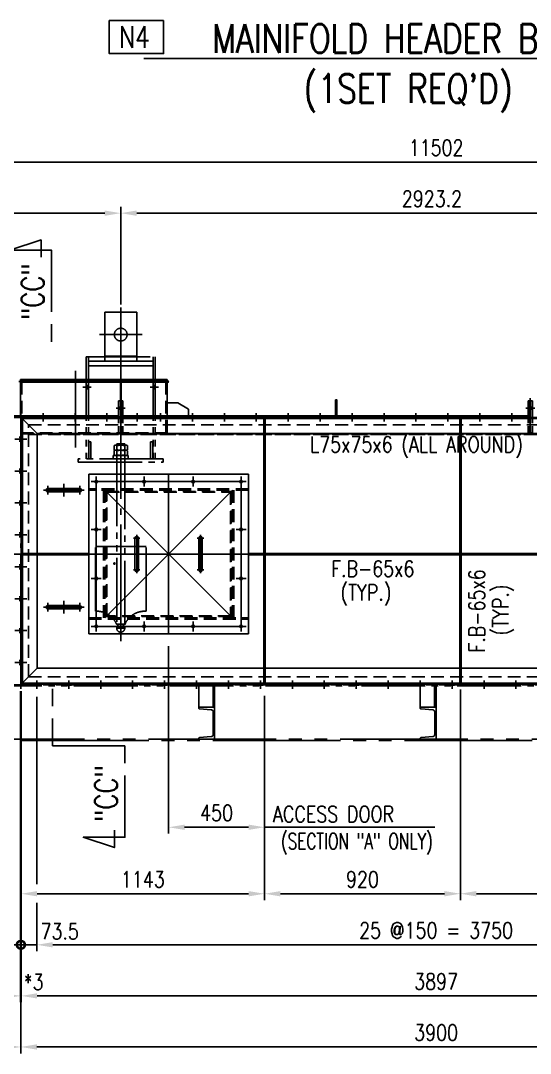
# Model space of a CAD drawing. Header units: millimetres. Extents: x 0 to 232280, y -26939 to 23794.
# Drawn here: x 35836 to 38229, y -13126 to -8274 of the extents above; entities that cross this region are included whole.
import ezdxf
from ezdxf.enums import TextEntityAlignment as Align

# ---------------------------------------------------------------- set-up
doc = ezdxf.new("R2010")
doc.units = ezdxf.units.MM
doc.header["$LTSCALE"] = 30
for name, pattern in [('CENTER', [50.8, 31.75, -6.35, 6.35, -6.35]), ('JNK-CENTER', [34, 30, -1.5, 1, -1.5]), ('JNK-HIDDEN', [3, 2, -1]), ('JNK-PHANTOM', [15, 10, -1, 1, -1, 1, -1]), ('PHA', [30, 20, -2, 2, -2, 2, -2])]:
    doc.linetypes.add(name, pattern=pattern)
for name, color, linetype in [('CEN-R', 1, 'JNK-CENTER'), ('CON-C', 4, 'Continuous'), ('CON-G', 3, 'Continuous'), ('CON-W', 7, 'Continuous'), ('Dim-W', 7, 'Continuous'), ('HID-Y', 2, 'JNK-HIDDEN'), ('PAN-W', 6, 'PHA'), ('PHA-M', 6, 'JNK-PHANTOM'), ('RET PL', 2, 'Continuous'), ('STL-OBJT', 7, 'Continuous'), ('TXT-Y', 2, 'Continuous'), ('TXTT-C', 4, 'Continuous')]:
    doc.layers.add(name, color=color, linetype=linetype)
doc.styles.add('SIMPLEX', font='simplex.shx', dxfattribs={"width": 0.8})
doc.dimstyles.new('DIM30', dxfattribs={"dimscale": 30, "dimtxt": 2.5, "dimasz": 2.5, "dimexe": 1, "dimexo": 1, "dimgap": 1, "dimtad": 1, "dimdec": 0, "dimdsep": 46, "dimtxsty": 'SIMPLEX', "dimcen": 0, "dimclrd": 7, "dimclre": 7, "dimclrt": 2, "dimadec": 1, "dimazin": 2, "dimtfac": 1, "dimtdec": 0, "dimtix": 1, "dimtmove": 2, "dimatfit": 0, "dimfxl": 1, "dimtolj": 1, "dimtzin": 0, "dimarcsym": 0})

# ---------------------------------------------------------------- blocks, each defined once
blk = doc.blocks.new('*D948')
at = {"layer": 'DEFPOINTS', "color": 0, "transparency": 16777216}
for p in [(32035.5, -8938.9), (32035.5, -10060.4), (43537.5, -10070.4)]:
    blk.add_point(p, dxfattribs=at)
at = {"layer": 'Dim-W', "color": 7, "lineweight": -2, "transparency": 16777216}
for p, q in [((32035.5, -10030.4), (32035.5, -8908.9)), ((43537.5, -10040.4), (43537.5, -8908.9)), ((43462.5, -8938.9), (32110.5, -8938.9))]:
    blk.add_line(p, q, dxfattribs=at)
at = {"layer": 'Dim-W', "color": 7, "transparency": 16777216}
for points in [[(32110.5, -8926.4), (32110.5, -8951.4), (32035.5, -8938.9)], [(43462.5, -8926.4), (43462.5, -8951.4), (43537.5, -8938.9)]]:
    blk.add_solid(points, dxfattribs=at)
at = {"layer": 'Dim-W', "color": 2, "transparency": 16777216, "insert": (37786.5, -8871.4), "char_height": 75, "attachment_point": 5, "style": 'SIMPLEX'}
blk.add_mtext('\\A1;11502', dxfattribs=at)
blk = doc.blocks.new('A$C22F44257')
at = {"layer": 'CEN-R'}
blk.add_line((0, 14), (0, -17.5), dxfattribs=at)
at = {"layer": 'HID-Y'}
for p, q in [((-9, 0), (-9, -6)), ((9, 0), (9, -6))]:
    blk.add_line(p, q, dxfattribs=at)
blk = doc.blocks.new('A$C1E9C7F7A')
at = {"layer": 'Dim-W'}
blk.add_solid([(-9, 31), (-9, 17), (9, 31), (9, 17)], dxfattribs=at)
at = {"layer": 'STL-OBJT', "rotation": 180}
for p in [(0, 25), (0, 17)]:
    blk.add_blockref('A$C22F44257', p, dxfattribs=at)
blk = doc.blocks.new('A$C114C44F1')
at = {"layer": 'CEN-R'}
for p, q in [((-20, 75), (20, 75)), ((0, 95), (0, -95)), ((-30, 0), (30, 0)), ((-20, -75), (20, -75))]:
    blk.add_line(p, q, dxfattribs=at)
at = {"layer": 'CON-G'}
for p, q in [((-8, 75), (-8, -75)), ((8, 75), (8, -75))]:
    blk.add_line(p, q, dxfattribs=at)
for centre, start, end in [((0, 75), 0, 180), ((0, -75), 180, 0)]:
    blk.add_arc(centre, 8, start, end, dxfattribs=at)
blk = doc.blocks.new('*D909')
at = {"layer": 'DEFPOINTS', "color": 0, "transparency": 16777216}
for p in [(35836.5, -11413.4), (39736.5, -13096.4), (39736.5, -13096.4)]:
    blk.add_point(p, dxfattribs=at)
at = {"layer": 'Dim-W', "color": 7, "lineweight": -2, "transparency": 16777216}
for p, q in [((35836.5, -11443.4), (35836.5, -13126.4)), ((35911.5, -13096.4), (39661.5, -13096.4))]:
    blk.add_line(p, q, dxfattribs=at)
at = {"layer": 'Dim-W', "color": 7, "transparency": 16777216}
for points in [[(35911.5, -13083.9), (35911.5, -13108.9), (35836.5, -13096.4)], [(39661.5, -13083.9), (39661.5, -13108.9), (39736.5, -13096.4)]]:
    blk.add_solid(points, dxfattribs=at)
at = {"layer": 'Dim-W', "color": 2, "transparency": 16777216, "insert": (37786.5, -13028.9), "char_height": 75, "attachment_point": 5, "style": 'SIMPLEX'}
blk.add_mtext('\\A1;3900', dxfattribs=at)
blk = doc.blocks.new('*D910')
at = {"layer": 'DEFPOINTS', "color": 0, "transparency": 16777216}
for p in [(35835, -11395.4), (35838, -11395.4), (35838, -12856.4)]:
    blk.add_point(p, dxfattribs=at)
at = {"layer": 'Dim-W', "color": 7, "lineweight": -2, "transparency": 16777216}
for p, q in [((35835, -11425.4), (35835, -12886.4)), ((35838, -11425.4), (35838, -12886.4)), ((35760, -12856.4), (35685, -12856.4)), ((35835, -12856.4), (35838, -12856.4)), ((35913, -12856.4), (35988, -12856.4))]:
    blk.add_line(p, q, dxfattribs=at)
at = {"layer": 'Dim-W', "color": 7, "transparency": 16777216}
for points in [[(35760, -12843.9), (35760, -12868.9), (35835, -12856.4)], [(35913, -12843.9), (35913, -12868.9), (35838, -12856.4)]]:
    blk.add_solid(points, dxfattribs=at)
at = {"layer": 'Dim-W', "color": 2, "transparency": 16777216, "insert": (35896.9, -12728.6), "char_height": 75, "attachment_point": 5, "style": 'SIMPLEX'}
blk.add_mtext('\\A1;\\P*3', dxfattribs=at)
blk = doc.blocks.new('_DotSmall')
at = {"color": 0, "linetype": 'ByBlock', "const_width": 0.5}
blk.add_lwpolyline([(-0.0625, 0, 1), (0.0625, 0, 1)], format="xyb", close=True, dxfattribs=at)
blk = doc.blocks.new('*D911')
at = {"layer": 'DEFPOINTS', "color": 0, "transparency": 16777216}
for p in [(35838, -11395.4), (35911.5, -11420.9), (35911.5, -12616.4)]:
    blk.add_point(p, dxfattribs=at)
at = {"layer": 'Dim-W', "color": 7, "lineweight": -2, "transparency": 16777216}
for p, q in [((35838, -11425.4), (35838, -12646.4)), ((35911.5, -11450.9), (35911.5, -12331.6)), ((35911.5, -12419.8), (35911.5, -12433.8)), ((35911.5, -12494.1), (35911.5, -12646.4)), ((35838, -12616.4), (35763, -12616.4)), ((35838, -12616.4), (35911.5, -12616.4)), ((35986.5, -12616.4), (36061.5, -12616.4))]:
    blk.add_line(p, q, dxfattribs=at)
at = {"layer": 'Dim-W', "color": 7, "transparency": 16777216}
blk.add_solid([(35986.5, -12603.9), (35986.5, -12628.9), (35911.5, -12616.4)], dxfattribs=at)
at = {"layer": 'Dim-W', "color": 7, "lineweight": -2, "transparency": 16777216, "xscale": 75, "yscale": 75, "zscale": 75}
blk.add_blockref('_DotSmall', (35838, -12616.4), dxfattribs=at)
at = {"layer": 'Dim-W', "color": 2, "transparency": 16777216, "insert": (36018.9, -12490.6), "char_height": 75, "attachment_point": 5, "style": 'SIMPLEX'}
blk.add_mtext('\\A1;\\P73.5', dxfattribs=at)
blk = doc.blocks.new('*D912')
at = {"layer": 'DEFPOINTS', "color": 0, "transparency": 16777216}
for p in [(35835, -11395.4), (35761.5, -11420.9), (35761.5, -12616.4)]:
    blk.add_point(p, dxfattribs=at)
at = {"layer": 'Dim-W', "color": 7, "lineweight": -2, "transparency": 16777216}
for p, q in [((35835, -11425.4), (35835, -12578.9)), ((35761.5, -11450.9), (35761.5, -12331.6)), ((35761.5, -12406), (35761.5, -12433.8)), ((35761.5, -12494.1), (35761.5, -12646.4)), ((35686.5, -12616.4), (35611.5, -12616.4)), ((35875.5, -12616.4), (35910, -12616.4))]:
    blk.add_line(p, q, dxfattribs=at)
at = {"layer": 'Dim-W', "color": 7, "transparency": 16777216}
blk.add_solid([(35686.5, -12603.9), (35686.5, -12628.9), (35761.5, -12616.4)], dxfattribs=at)
at = {"layer": 'Dim-W', "color": 7, "lineweight": -2, "transparency": 16777216, "xscale": 75, "yscale": 75, "zscale": 75, "rotation": 180}
blk.add_blockref('_DotSmall', (35835, -12616.4), dxfattribs=at)
at = {"layer": 'Dim-W', "color": 2, "transparency": 16777216, "insert": (35686.5, -12628.9), "char_height": 75, "attachment_point": 5, "style": 'SIMPLEX'}
blk.add_mtext('\\A1;\\P73.5', dxfattribs=at)
blk = doc.blocks.new('*D791')
at = {"layer": 'DEFPOINTS', "color": 0, "transparency": 16777216}
for p in [(35838, -12856.4), (35838, -12856.4), (39735, -12856.4)]:
    blk.add_point(p, dxfattribs=at)
at = {"layer": 'Dim-W', "color": 7, "lineweight": -2, "transparency": 16777216}
blk.add_line((39660, -12856.4), (35913, -12856.4), dxfattribs=at)
at = {"layer": 'Dim-W', "color": 7, "transparency": 16777216}
for points in [[(35913, -12843.9), (35913, -12868.9), (35838, -12856.4)], [(39660, -12843.9), (39660, -12868.9), (39735, -12856.4)]]:
    blk.add_solid(points, dxfattribs=at)
at = {"layer": 'Dim-W', "color": 2, "transparency": 16777216, "insert": (37786.5, -12788.9), "char_height": 75, "attachment_point": 5, "style": 'SIMPLEX'}
blk.add_mtext('\\A1;3897', dxfattribs=at)
blk = doc.blocks.new('*D792')
at = {"layer": 'DEFPOINTS', "color": 0, "transparency": 16777216}
for p in [(35911.5, -12616.4), (35911.5, -12616.4), (39661.5, -12616.4)]:
    blk.add_point(p, dxfattribs=at)
at = {"layer": 'Dim-W', "color": 7, "lineweight": -2, "transparency": 16777216}
blk.add_line((39586.5, -12616.4), (35986.5, -12616.4), dxfattribs=at)
at = {"layer": 'Dim-W', "color": 7, "transparency": 16777216}
for points in [[(35986.5, -12603.9), (35986.5, -12628.9), (35911.5, -12616.4)], [(39586.5, -12603.9), (39586.5, -12628.9), (39661.5, -12616.4)]]:
    blk.add_solid(points, dxfattribs=at)
at = {"layer": 'Dim-W', "color": 2, "transparency": 16777216, "insert": (37786.5, -12548.9), "char_height": 75, "attachment_point": 5, "style": 'SIMPLEX'}
blk.add_mtext('\\A1;25 @150 = 3750', dxfattribs=at)
blk = doc.blocks.new('*D915')
at = {"layer": 'DEFPOINTS', "color": 0, "transparency": 16777216}
for p in [(32035.5, -12856.4), (35836.5, -12871), (32035.5, -13096.4)]:
    blk.add_point(p, dxfattribs=at)
at = {"layer": 'Dim-W', "color": 7, "lineweight": -2, "transparency": 16777216}
for p, q in [((32035.5, -12886.4), (32035.5, -13126.4)), ((35836.5, -12901), (35836.5, -13126.4)), ((35761.5, -13096.4), (32110.5, -13096.4))]:
    blk.add_line(p, q, dxfattribs=at)
at = {"layer": 'Dim-W', "color": 7, "transparency": 16777216}
for points in [[(32110.5, -13083.9), (32110.5, -13108.9), (32035.5, -13096.4)], [(35761.5, -13083.9), (35761.5, -13108.9), (35836.5, -13096.4)]]:
    blk.add_solid(points, dxfattribs=at)
at = {"layer": 'Dim-W', "color": 2, "transparency": 16777216, "insert": (33978.6, -13028.9), "char_height": 75, "attachment_point": 5, "style": 'SIMPLEX'}
blk.add_mtext('\\A1;3801', dxfattribs=at)
blk = doc.blocks.new('*D820')
at = {"layer": 'DEFPOINTS', "color": 0, "transparency": 16777216}
for p in [(39228.7, -9178.9), (36305.5, -9620.7), (39228.7, -9636.5)]:
    blk.add_point(p, dxfattribs=at)
at = {"layer": 'Dim-W', "color": 7, "lineweight": -2, "transparency": 16777216}
for p, q in [((36305.5, -9590.7), (36305.5, -9148.9)), ((39228.7, -9606.5), (39228.7, -9148.9)), ((36380.5, -9178.9), (39153.7, -9178.9))]:
    blk.add_line(p, q, dxfattribs=at)
at = {"layer": 'Dim-W', "color": 7, "transparency": 16777216}
for points in [[(36380.5, -9166.4), (36380.5, -9191.4), (36305.5, -9178.9)], [(39153.7, -9166.4), (39153.7, -9191.4), (39228.7, -9178.9)]]:
    blk.add_solid(points, dxfattribs=at)
at = {"layer": 'Dim-W', "color": 2, "transparency": 16777216, "insert": (37767.1, -9111.4), "char_height": 75, "attachment_point": 5, "style": 'SIMPLEX'}
blk.add_mtext('\\A1;2923.2', dxfattribs=at)
blk = doc.blocks.new('*D821')
at = {"layer": 'DEFPOINTS', "color": 0, "transparency": 16777216}
for p in [(36305.5, -9178.9), (33659.5, -9581.3), (36305.5, -9637.9)]:
    blk.add_point(p, dxfattribs=at)
at = {"layer": 'Dim-W', "color": 7, "lineweight": -2, "transparency": 16777216}
for p, q in [((33659.5, -9551.3), (33659.5, -9148.9)), ((36305.5, -9607.9), (36305.5, -9148.9)), ((33734.5, -9178.9), (36230.5, -9178.9))]:
    blk.add_line(p, q, dxfattribs=at)
at = {"layer": 'Dim-W', "color": 7, "transparency": 16777216}
for points in [[(33734.5, -9166.4), (33734.5, -9191.4), (33659.5, -9178.9)], [(36230.5, -9166.4), (36230.5, -9191.4), (36305.5, -9178.9)]]:
    blk.add_solid(points, dxfattribs=at)
at = {"layer": 'Dim-W', "color": 2, "transparency": 16777216, "insert": (34982.5, -9111.4), "char_height": 75, "attachment_point": 5, "style": 'SIMPLEX'}
blk.add_mtext('\\A1;2646', dxfattribs=at)
blk = doc.blocks.new('A$C5131672C')
at = {"layer": 'CEN-R', "ltscale": 0.7}
blk.add_line((55.5, 0), (0, 0), dxfattribs=at)
at = {"layer": 'Dim-W'}
for p, q in [((35.2, 9), (20.2, 9)), ((35.2, -9), (20.2, -9))]:
    blk.add_line(p, q, dxfattribs=at)
blk.add_solid([(20.2, 9), (35.2, 9), (20.2, -9), (35.2, -9)], dxfattribs=at)
blk = doc.blocks.new('A$C2E0A1381')
at = {"layer": 'CEN-R', "ltscale": 0.7}
blk.add_line((27.7, -120), (-27.7, -120), dxfattribs=at)
at = {"layer": 'Dim-W'}
for p, q in [((7.5, -111), (-7.5, -111)), ((7.5, -129), (-7.5, -129))]:
    blk.add_line(p, q, dxfattribs=at)
blk.add_solid([(-7.5, -111), (7.5, -111), (-7.5, -129), (7.5, -129)], dxfattribs=at)
for p in [(-27.7, -270), (-27.7, -420), (-27.7, -570), (-27.7, -720), (-27.7, -870), (-27.7, -1020), (-27.7, -1170)]:
    blk.add_blockref('A$C5131672C', p, dxfattribs=at)
blk = doc.blocks.new('A$C7BB43524')
at = {"color": 1, "linetype": 'CENTER'}
blk.add_line((-100, 700.7), (100, 700.7), dxfattribs=at)
at = {"layer": 'PHA-M'}
for p, q in [((75, 805.7), (-75, 805.7)), ((-75, 805.7), (-75, 575.7)), ((75, 805.7), (75, 575.7)), ((-162, 595.7), (-162, 117.3)), ((-162, 595.7), (161.9, 595.7)), ((-151.6, 595.7), (-151.6, 117.3)), ((-75, 599.7), (75, 599.7)), ((151.6, 595.7), (151.6, 117.3)), ((161.9, 595.7), (161.9, 117.3)), ((-151.6, 575.7), (151.6, 575.7)), ((-151.6, 553.7), (151.6, 553.7)), ((-75, 575.7), (75, 575.7)), ((-178.1, 453.7, 684.9), (-138.7, 453.7, 684.9)), ((-162, 461.7, 684.9), (-151.6, 461.7, 684.9)), ((-162, 445.7), (-162, 461.7)), ((-162, 445.7, 684.9), (-151.6, 445.7, 684.9)), ((178.1, 453.7, 684.9), (138.7, 453.7, 684.9)), ((161.9, 461.7, 684.9), (151.6, 461.7, 684.9)), ((161.9, 445.7, 684.9), (151.6, 445.7, 684.9)), ((161.9, 445.7), (161.9, 461.7)), ((24.9, 181.3), (-24.9, 181.3)), ((24.9, 157.3), (-24.9, 157.3)), ((24.9, 157.3), (-24.9, 157.3)), ((19, 187.3), (-19, 187.3)), ((-19, 187.3), (-19, 181.3)), ((-19, 179.1), (-19, 159.6)), ((-19, 155.1), (-19, 135.6)), ((19, 187.3), (19, 181.3)), ((19, 179.1), (19, 159.6)), ((19, 155.1), (19, 135.6)), ((200, 117.3), (-200, 117.3)), ((-200, 101.3), (-200, 117.3)), ((-200, 101.3), (200, 101.3)), ((35, 133.3), (-35, 133.3)), ((-35, 133.3), (-35, 117.3)), ((-35, 117.3), (35, 117.3)), ((24.9, 133.3), (-24.9, 133.3)), ((-19, 133.3), (-19, 101.3)), ((-19, 101.3), (-19, -678.4)), ((19, 133.3), (19, 101.3)), ((19, 101.3), (19, 87.1)), ((35, 117.3), (35, 133.3)), ((200, 101.3), (200, 117.3)), ((19, 87.1), (19, -678.4)), ((-119, -599.2), (-119, -294.3)), ((-119, -294.3), (119, -294.3)), ((119, -599.2), (119, -294.3)), ((-35, -374.9), (-25, -374.9)), ((-30, -369.9), (-30, -379.9)), ((-20, -659.4), (20, -659.4)), ((-20, -678.4), (20, -678.4))]:
    blk.add_line(p, q, dxfattribs=at)
for points in [[(-150, 117.3), (-150, 197.3), (-140, 197.3), (-140, 117.3)], [(150, 117.3), (150, 197.3), (140, 197.3), (140, 117.3)]]:
    blk.add_lwpolyline(points, dxfattribs=at)
for points in [[(-31, 179.1, -0.372659), (-19, 179.1, -0.117627), (19, 179.1, -0.372659), (31, 179.1), (31, 159.6, -0.372659), (19, 159.6, -0.117627), (-19, 159.6, -0.372659), (-31, 159.6)], [(-31, 155.1, -0.372659), (-19, 155.1, -0.117627), (19, 155.1, -0.372659), (31, 155.1), (31, 135.6, -0.372659), (19, 135.6, -0.117627), (-19, 135.6, -0.372659), (-31, 135.6)]]:
    blk.add_lwpolyline(points, format="xyb", close=True, dxfattribs=at)
for centre, radius in [((0, 700.7), 30), ((-30, -374.9), 3)]:
    blk.add_circle(centre, radius, dxfattribs=at)
for centre, radius, start, end in [((-111.8, -699), 100, 23.3292, 94.1148), ((111.8, -699), 100, 85.8852, 156.6708), ((0, -678.4), 19, 0, 180), ((0, -678.4), 19, 180, 0)]:
    blk.add_arc(centre, radius, start, end, dxfattribs=at)
blk = doc.blocks.new('SECMARK2')
at = {"layer": 'CON-C'}
blk.add_line((0, 0), (-2.72, 0), dxfattribs=at)
blk.add_lwpolyline([(-4.67, 0), (-14.32, 0), (-14.32, 6.51), (-15.93, 1.64), (-13.23, 1.64)], dxfattribs=at)
at = {"layer": 'CON-C', "style": 'SIMPLEX', "width": 0.8}
blk.add_attdef('TAG', (-12.98, 1.18), '', height=3.5, dxfattribs=at)
blk = doc.blocks.new('A$C4B907FC6')
at = {"layer": 'CON-C'}
for p, q in [((0, 0), (0, -81.5)), ((0, -140), (0, -268.2)), ((339.3, -268.2), (0, -268.2))]:
    blk.add_line(p, q, dxfattribs=at)
blk = doc.blocks.new('*D869')
at = {"layer": 'DEFPOINTS', "color": 0, "transparency": 16777216}
for p in [(36530.5, -11182.8), (36980.7, -11416.4), (36980.7, -12064.1)]:
    blk.add_point(p, dxfattribs=at)
at = {"layer": 'Dim-W', "color": 7, "lineweight": -2, "transparency": 16777216}
for p, q in [((36530.5, -11212.8), (36530.5, -12094.1)), ((36980.7, -11446.4), (36980.7, -12094.1)), ((36605.5, -12064.1), (36905.7, -12064.1))]:
    blk.add_line(p, q, dxfattribs=at)
at = {"layer": 'Dim-W', "color": 7, "transparency": 16777216}
for points in [[(36605.5, -12051.6), (36605.5, -12076.6), (36530.5, -12064.1)], [(36905.7, -12051.6), (36905.7, -12076.6), (36980.7, -12064.1)]]:
    blk.add_solid(points, dxfattribs=at)
at = {"layer": 'Dim-W', "color": 2, "transparency": 16777216, "insert": (36755.6, -11996.6), "char_height": 75, "attachment_point": 5, "style": 'SIMPLEX'}
blk.add_mtext('\\A1;450', dxfattribs=at)
blk = doc.blocks.new('*D984')
at = {"layer": 'DEFPOINTS', "color": 0, "transparency": 16777216}
for p in [(36980.7, -11446.4), (35838, -12372.8), (35838, -12376.4)]:
    blk.add_point(p, dxfattribs=at)
at = {"layer": 'Dim-W', "color": 7, "lineweight": -2, "transparency": 16777216}
for p, q in [((36980.7, -11476.4), (36980.7, -12406.4)), ((35838, -12402.8), (35838, -12406.4)), ((36905.7, -12376.4), (35913, -12376.4))]:
    blk.add_line(p, q, dxfattribs=at)
at = {"layer": 'Dim-W', "color": 7, "transparency": 16777216}
for points in [[(35913, -12363.9), (35913, -12388.9), (35838, -12376.4)], [(36905.7, -12363.9), (36905.7, -12388.9), (36980.7, -12376.4)]]:
    blk.add_solid(points, dxfattribs=at)
at = {"layer": 'Dim-W', "color": 2, "transparency": 16777216, "insert": (36409.4, -12308.9), "char_height": 75, "attachment_point": 5, "style": 'SIMPLEX'}
blk.add_mtext('\\A1;1143', dxfattribs=at)
blk = doc.blocks.new('*D870')
at = {"layer": 'DEFPOINTS', "color": 0, "transparency": 16777216}
for p in [(37900.7, -11386.4), (36980.7, -12376.4), (36980.7, -12376.4)]:
    blk.add_point(p, dxfattribs=at)
at = {"layer": 'Dim-W', "color": 7, "lineweight": -2, "transparency": 16777216}
for p, q in [((37900.7, -11416.4), (37900.7, -12406.4)), ((37825.7, -12376.4), (37055.7, -12376.4))]:
    blk.add_line(p, q, dxfattribs=at)
at = {"layer": 'Dim-W', "color": 7, "transparency": 16777216}
for points in [[(37055.7, -12363.9), (37055.7, -12388.9), (36980.7, -12376.4)], [(37825.7, -12363.9), (37825.7, -12388.9), (37900.7, -12376.4)]]:
    blk.add_solid(points, dxfattribs=at)
at = {"layer": 'Dim-W', "color": 2, "transparency": 16777216, "insert": (37440.7, -12308.9), "char_height": 75, "attachment_point": 5, "style": 'SIMPLEX'}
blk.add_mtext('\\A1;920', dxfattribs=at)
blk = doc.blocks.new('*D871')
at = {"layer": 'DEFPOINTS', "color": 0, "transparency": 16777216}
for p in [(38820.7, -11386.4), (37900.7, -12376.4), (37900.7, -12376.4)]:
    blk.add_point(p, dxfattribs=at)
at = {"layer": 'Dim-W', "color": 7, "lineweight": -2, "transparency": 16777216}
for p, q in [((38820.7, -11416.4), (38820.7, -12406.4)), ((38745.7, -12376.4), (37975.7, -12376.4))]:
    blk.add_line(p, q, dxfattribs=at)
at = {"layer": 'Dim-W', "color": 7, "transparency": 16777216}
for points in [[(37975.7, -12363.9), (37975.7, -12388.9), (37900.7, -12376.4)], [(38745.7, -12363.9), (38745.7, -12388.9), (38820.7, -12376.4)]]:
    blk.add_solid(points, dxfattribs=at)
at = {"layer": 'Dim-W', "color": 2, "transparency": 16777216, "insert": (38360.7, -12308.9), "char_height": 75, "attachment_point": 5, "style": 'SIMPLEX'}
blk.add_mtext('\\A1;920', dxfattribs=at)
blk = doc.blocks.new('A$C7D94799A')
at = {"layer": 'CON-W'}
h = blk.add_hatch(color=256, dxfattribs=at)
h.paths.add_polyline_path([(-1.5, 49), (-10.5, 49), (-10.5, 40), (-1.5, 40)])
h.paths.add_polyline_path([(10.5, 49), (1.5, 49), (1.5, 40), (10.5, 40)])
h.paths.add_polyline_path([(10.5, 40), (1.5, 40), (1.5, 31), (10.5, 31)])
h.paths.add_polyline_path([(-1.5, 40), (-7, 40), (-10.5, 40), (-10.5, 31), (-1.5, 31)])
at = {"layer": 'CEN-R'}
for p, q in [((0, 87.7), (0, -83.3)), ((-21, 40), (21, 40))]:
    blk.add_line(p, q, dxfattribs=at)
at = {"layer": 'CON-G'}
for p, q in [((-10.5, 75), (10.5, 75)), ((-10.5, 0), (-10.5, 75)), ((-1.5, 0), (-1.5, 75)), ((1.5, 0), (1.5, 75)), ((10.5, 0), (10.5, 75)), ((-1.5, -3), (-1.5, 0)), ((1.5, -3), (1.5, 0))]:
    blk.add_line(p, q, dxfattribs=at)
at = {"layer": 'HID-Y', "ltscale": 0.5}
for p, q in [((-10.5, -75), (-10.5, 0)), ((10.5, -75), (10.5, 0)), ((-1.5, -75), (-1.5, -3)), ((1.5, -75), (1.5, -3))]:
    blk.add_line(p, q, dxfattribs=at)
at = {"layer": 'HID-Y'}
blk.add_line((-10.5, -75), (10.5, -75), dxfattribs=at)
blk = doc.blocks.new('A$C1AD52F16')
at = {"layer": 'CEN-R'}
blk.add_line((0, 77.6), (0, -3.8), dxfattribs=at)
at = {"layer": 'CON-G'}
blk.add_lwpolyline([(-3, 75), (3, 75), (3, 0), (-3, 0)], close=True, dxfattribs=at)
blk = doc.blocks.new('A$C5646093A')
at = {"layer": 'CON-G'}
blk.add_blockref('A$C1AD52F16', (0, 0), dxfattribs=at)
blk = doc.blocks.new('A$C47E11F64')
at = {"layer": 'CEN-R'}
for p, q in [((363.5, 340), (-363.5, 340)), ((-340, 363.5), (-340, -363.5)), ((-115, 316.5), (-115, 363.5)), ((0, -375), (0, 375)), ((115, 316.5), (115, 363.5)), ((340, 363.5), (340, -363.5)), ((300, 300), (-300, -300)), ((-300, 300), (300, -300)), ((-316.5, 115), (-363.5, 115)), ((316.5, 115), (363.5, 115)), ((-165.3, 75), (-134.7, 75)), ((-150, 90.3), (-150, -90.3)), ((165.3, 75), (134.7, 75)), ((150, 90.3), (150, -90.3)), ((375, 0), (-375, 0)), ((-165.3, -75), (-134.7, -75)), ((165.3, -75), (134.7, -75)), ((-316.5, -115), (-363.5, -115)), ((316.5, -115), (363.5, -115)), ((-115, -363.5), (-115, -316.5)), ((115, -363.5), (115, -316.5)), ((363.5, -340), (-363.5, -340))]:
    blk.add_line(p, q, dxfattribs=at)
at = {"layer": 'CON-G'}
for p, q in [((375, 375), (-375, 375)), ((-375, 375), (-375, -375)), ((375, 375), (375, -375)), ((-375, -375), (375, -375))]:
    blk.add_line(p, q, dxfattribs=at)
for points in [[(-158, 75), (-158, -75, 1), (-142, -75), (-142, 75, 1)], [(158, 75), (158, -75, -1), (142, -75), (142, 75, -1)]]:
    blk.add_lwpolyline(points, format="xyb", close=True, dxfattribs=at)
for centre in [(-340, 340), (-115, 340), (115, 340), (340, 340), (-340, 115), (340, 115), (-340, -115), (340, -115), (-340, -340), (-115, -340), (115, -340), (340, -340)]:
    blk.add_circle(centre, 6, dxfattribs=at)
at = {"layer": 'HID-Y'}
for p, q in [((375, 306), (-375, 306)), ((375, 300), (-375, 300)), ((-306, 300), (-306, -300)), ((-300, 300), (-300, -300)), ((300, 300), (300, -300)), ((306, 300), (306, -300)), ((-375, -300), (375, -300)), ((-375, -306), (375, -306))]:
    blk.add_line(p, q, dxfattribs=at)
for points in [[(-294, 294), (294, 294), (294, -294), (-294, -294)], [(-291, 291), (291, 291), (291, -291), (-291, -291)]]:
    blk.add_lwpolyline(points, close=True, dxfattribs=at)

msp = doc.modelspace()

# ---------------------------------------------------------------- hatches: boundary and pattern name
at = {"layer": 'CON-W'}
h = msp.add_hatch(color=256, dxfattribs=at)
h.paths.add_polyline_path([(36303.98, -10086.35), (36294.98, -10086.35), (36294.98, -10095.35), (36303.98, -10095.35)])
h.paths.add_polyline_path([(36315.98, -10086.35), (36306.98, -10086.35), (36306.98, -10095.35), (36315.98, -10095.35)])
h.paths.add_polyline_path([(36315.98, -10095.35), (36306.98, -10095.35), (36306.98, -10104.35), (36315.98, -10104.35)])
h.paths.add_polyline_path([(36303.98, -10095.35), (36298.45, -10095.35), (36294.98, -10095.35), (36294.98, -10104.35), (36303.98, -10104.35)])

# ---------------------------------------------------------------- linework, layer by layer
at = {"layer": 'CEN-R'}
for p, q in [((36305.48, -9621.64), (36305.48, -10280.35)), ((36305.48, -9621.64), (36305.48, -11189.82)), ((36092.48, -9920.26), (36092.48, -10280.35)), ((36531.43, -9970.35), (35826.29, -9970.35)), ((36526.43, -9965.35), (36526.43, -9975.35)), ((36284.48, -10095.35), (36326.48, -10095.35)), ((44559.46, -10780.37), (31162.43, -10780.37))]:
    msp.add_line(p, q, dxfattribs=at)
at = {"layer": 'CEN-R', "ltscale": 0.7}
for p, q in [((35836.48, -11413.43), (35836.48, -10110.35)), ((36980.73, -11386.35), (36980.73, -10144.35)), ((37900.73, -11386.35), (37900.73, -10144.35))]:
    msp.add_line(p, q, dxfattribs=at)
at = {"layer": 'CON-C'}
msp.add_lwpolyline([(36506.91, -8274.37), (36506.91, -8428.73), (36251.41, -8428.73), (36251.41, -8274.37)], close=True, dxfattribs=at)
at = {"layer": 'CON-G'}
for p, q in [((35832.53, -9967.35), (36526.43, -9967.35)), ((35832.53, -9973.35), (36526.43, -9973.35)), ((35835.53, -10130.35), (35835.53, -9960.35)), ((35835.53, -9960.35), (36303.98, -9960.35)), ((36303.98, -10135.35), (36303.98, -9960.35)), ((36306.98, -9960.35), (36523.43, -9960.35)), ((36306.98, -10135.35), (36306.98, -9960.35)), ((36523.43, -10130.35), (36523.43, -9960.35)), ((36294.98, -10135.35), (36294.98, -10060.35)), ((36294.98, -10060.35), (36305.48, -10060.35)), ((36305.48, -10060.35), (36315.98, -10060.35)), ((36315.98, -10135.35), (36315.98, -10060.35)), ((32038.48, -10138.35), (39734.98, -10138.35)), ((34659.48, -10135.35), (38227.58, -10135.35)), ((36294.98, -10130.35), (34669.98, -10130.35)), ((35837.98, -11392.35), (35837.98, -10138.35)), ((35837.98, -10138.35), (35912.98, -10213.35)), ((35837.98, -10138.35), (35912.98, -10213.35)), ((37237.98, -10130.35), (36315.98, -10130.35)), ((38218.58, -10130.35), (37237.98, -10130.35)), ((35843.98, -10144.35), (39728.98, -10144.35)), ((35843.98, -11386.35), (35843.98, -10144.35)), ((35912.98, -10213.35), (39659.98, -10213.35)), ((35912.98, -11317.35), (35912.98, -10213.35)), ((35843.98, -10777.37), (36150.48, -10777.37)), ((36150.48, -10783.37), (35843.98, -10783.37)), ((36910.48, -10777.37), (36977.73, -10777.37)), ((36977.73, -10783.37), (36910.48, -10783.37)), ((36983.73, -10777.37), (37897.73, -10777.37)), ((37897.73, -10783.37), (36983.73, -10783.37)), ((37903.73, -10777.37), (38817.73, -10777.37)), ((38817.73, -10783.37), (37903.73, -10783.37)), ((35912.98, -11317.35), (35837.98, -11392.35)), ((35912.98, -11317.35), (39659.98, -11317.35)), ((35837.98, -11392.35), (36303.98, -11392.35)), ((35843.98, -11386.35), (36297.98, -11386.35)), ((36243.09, -11386.35), (39728.98, -11386.35)), ((36303.98, -11392.35), (39734.98, -11392.35))]:
    msp.add_line(p, q, dxfattribs=at)
at = {"layer": 'CON-G', "flags": 128}
msp.add_lwpolyline([(36523.43, -10070.35), (36573.43, -10070.35), (36623.43, -10100.35), (36623.43, -10130.35), (36523.43, -10130.35), (36523.43, -10070.35)], dxfattribs=at)
at = {"layer": 'CON-G'}
for points in [[(36983.73, -11386.35), (36977.73, -11386.35), (36977.73, -10144.35), (36983.73, -10144.35)], [(37903.73, -11386.35), (37897.73, -11386.35), (37897.73, -10144.35), (37903.73, -10144.35)]]:
    msp.add_lwpolyline(points, close=True, dxfattribs=at)
msp.add_arc((36526.43, -9970.35), 3, 270, 90, dxfattribs=at)
at = {"layer": 'CON-W'}
msp.add_line((36980.73, -12064.08), (37781.18, -12064.08), dxfattribs=at)
at = {"layer": 'Dim-W'}
msp.add_line((35911.48, -12419.75), (35911.48, -12646.35), dxfattribs=at)
at = {"layer": 'HID-Y'}
for p, q in [((35841.53, -10210.35), (35841.53, -9960.35)), ((36517.43, -10210.35), (36517.43, -9960.35)), ((36523.43, -9967.35), (36523.43, -9973.35)), ((36523.43, -10210.35), (36523.43, -10130.35)), ((35872.98, -10173.35), (39699.98, -10173.35)), ((35872.98, -11357.35), (35872.98, -10173.35)), ((35835.53, -10210.35), (36523.43, -10210.35)), ((36294.98, -10210.35), (36303.98, -10210.35)), ((36306.98, -10210.35), (36315.98, -10210.35)), ((35872.98, -11357.35), (39699.98, -11357.35))]:
    msp.add_line(p, q, dxfattribs=at)
at = {"layer": 'HID-Y', "ltscale": 0.5}
for p, q in [((36294.98, -10210.35), (36294.98, -10135.35)), ((36303.98, -10210.35), (36303.98, -10135.35)), ((36306.98, -10210.35), (36306.98, -10135.35)), ((36315.98, -10210.35), (36315.98, -10135.35))]:
    msp.add_line(p, q, dxfattribs=at)
at = {"layer": 'HID-Y'}
msp.add_arc((36526.43, -9970.35), 3, 90, 270, dxfattribs=at)
at = {"layer": 'PAN-W'}
for p, q in [((36671.48, -11500.35), (36671.48, -11400.35)), ((36739.48, -11500.35), (36739.48, -11400.35)), ((36746.48, -11500.35), (36746.48, -11400.35)), ((37711.48, -11500.35), (37711.48, -11400.35)), ((37779.48, -11500.35), (37779.48, -11400.35)), ((37786.48, -11500.35), (37786.48, -11400.35)), ((31935.48, -11650.35), (43637.48, -11650.35)), ((43637.48, -11656.35), (31935.48, -11656.35))]:
    msp.add_line(p, q, dxfattribs=at)
for points in [[(36746.48, -11500.35), (36746.48, -11650.35), (36671.48, -11650.35), (36671.48, -11647.93, -0.3888787), (36676.04, -11642.95), (36730.85, -11638.15, 0.3888787), (36739.98, -11628.19), (36739.98, -11522.51, 0.3888787), (36730.85, -11512.55), (36676.04, -11507.75, -0.3888787), (36671.48, -11502.77), (36671.48, -11500.35)], [(37786.48, -11500.35), (37786.48, -11650.35), (37711.48, -11650.35), (37711.48, -11647.93, -0.3888787), (37716.04, -11642.95), (37770.85, -11638.15, 0.3888787), (37779.98, -11628.19), (37779.98, -11522.51, 0.3888787), (37770.85, -11512.55), (37716.04, -11507.75, -0.3888787), (37711.48, -11502.77), (37711.48, -11500.35)]]:
    msp.add_lwpolyline(points, format="xyb", close=True, dxfattribs=at)
at = {"layer": 'PHA-M'}
for p, q in [((31950.48, -11395.35), (43617.48, -11395.35)), ((32035.48, -11400.35), (43537.48, -11400.35))]:
    msp.add_line(p, q, dxfattribs=at)
at = {"layer": 'RET PL', "color": 6, "linetype": 'JNK-HIDDEN'}
for p, q in [((35837.98, -11389.35), (39734.98, -11389.35)), ((39731.98, -11392.35), (35840.98, -11392.35))]:
    msp.add_line(p, q, dxfattribs=at)
for points in [[(35840.98, -10215.35), (39534.48, -10215.35), (39534.48, -10218.35), (35837.98, -10218.35), (35837.98, -10218.35)], [(35837.98, -11389.35), (35837.98, -10218.35)], [(35840.98, -10215.35), (35840.98, -11392.35)], [(39731.98, -10215.35), (36038.48, -10215.35), (36038.48, -10218.35), (39734.98, -10218.35), (39734.98, -10218.35)]]:
    msp.add_lwpolyline(points, dxfattribs=at)

# ---------------------------------------------------------------- block references
msp.add_blockref('A$C47E11F64', (36530.48, -10780.37))
at = {"layer": 'CON-G', "xscale": -1, "rotation": 90}
for p in [(36037.98, -10480.37), (36037.98, -11030.37)]:
    msp.add_blockref('A$C114C44F1', p, dxfattribs=at)
at = {"layer": 'Dim-W'}
ref = msp.add_blockref('SECMARK2', (35980.35, -9782.76), dxfattribs=dict(at, xscale=-30, yscale=30, zscale=30, rotation=90))
ref.add_attrib('TAG', '"CC"', (35944.95, -9680.87), dxfattribs={"layer": 'CON-C', "height": 105, "rotation": 90, "style": 'SIMPLEX', "width": 0.8})
for name, p in [('A$C7BB43524', (36305.48, -10450.17)), ('A$C5646093A', (37316.98, -10130.35)), ('A$C7D94799A', (38228.68, -10135.35)), ('A$C1E9C7F7A', (35940.97, -10161.33)), ('A$C1E9C7F7A', (36090.97, -10161.33)), ('A$C1E9C7F7A', (36240.97, -10161.33)), ('A$C1E9C7F7A', (36382.08, -10161.33)), ('A$C1E9C7F7A', (36492.08, -10161.33)), ('A$C1E9C7F7A', (36642.08, -10161.33)), ('A$C1E9C7F7A', (36792.08, -10161.33)), ('A$C1E9C7F7A', (36942.08, -10161.33)), ('A$C1E9C7F7A', (37092.08, -10161.33)), ('A$C1E9C7F7A', (37242.08, -10161.33)), ('A$C1E9C7F7A', (37392.08, -10161.33)), ('A$C1E9C7F7A', (37542.08, -10161.33)), ('A$C1E9C7F7A', (37692.08, -10161.33)), ('A$C1E9C7F7A', (37842.08, -10161.33)), ('A$C1E9C7F7A', (37992.08, -10161.33)), ('A$C1E9C7F7A', (38142.08, -10161.33)), ('A$C2E0A1381', (35836.48, -10120.33)), ('A$C1E9C7F7A', (35911.48, -11417.33)), ('A$C1E9C7F7A', (36061.48, -11417.33)), ('A$C1E9C7F7A', (36211.48, -11417.33)), ('A$C1E9C7F7A', (36361.48, -11417.33)), ('A$C1E9C7F7A', (36511.48, -11417.33)), ('A$C1E9C7F7A', (36661.48, -11417.33)), ('A$C1E9C7F7A', (36811.48, -11417.33)), ('A$C1E9C7F7A', (36961.48, -11417.33)), ('A$C1E9C7F7A', (37111.48, -11417.33)), ('A$C1E9C7F7A', (37261.48, -11417.33)), ('A$C1E9C7F7A', (37411.48, -11417.33)), ('A$C1E9C7F7A', (37561.48, -11417.33)), ('A$C1E9C7F7A', (37711.48, -11417.33)), ('A$C1E9C7F7A', (37861.48, -11417.33)), ('A$C1E9C7F7A', (38011.48, -11417.33)), ('A$C1E9C7F7A', (38161.48, -11417.33)), ('A$C4B907FC6', (35985.57, -11413.14))]:
    msp.add_blockref(name, p, dxfattribs=at)
ref = msp.add_blockref('SECMARK2', (36324.85, -11681.32), dxfattribs=dict(at, xscale=30, yscale=30, zscale=30, rotation=90.00000000000001))
ref.add_attrib('TAG', '"CC"', (36289.45, -12038.98), dxfattribs={"layer": 'CON-C', "height": 105, "rotation": 90, "style": 'SIMPLEX', "width": 0.8})

# ---------------------------------------------------------------- texts
at = {"layer": 'CON-C', "style": 'SIMPLEX', "width": 0.8}
msp.add_attdef('N4', text='1', height=101.25, dxfattribs=at).set_placement((36369.28, -8350.88), align=Align.MIDDLE_CENTER)
at = {"layer": 'TXT-Y', "color": 2, "style": 'SIMPLEX', "width": 0.8}
msp.add_text('L75x75x6 (ALL AROUND)', height=75, dxfattribs=at).set_placement((37194.01, -10302.92))
at = {"layer": 'TXT-Y', "color": 2, "style": 'SIMPLEX'}
for s, width, p in [('F.B-65x6', 0.8, (37489.19, -10886.88)), ('(TYP.)', 0.8, (37457.33, -10997.95)), ('(SECTION "A" ONLY)', 0.7, (37414.86, -12167.09))]:
    msp.add_text(s, height=75, dxfattribs=dict(at, width=width)).set_placement(p, align=Align.CENTER)
at = {"layer": 'TXT-Y', "color": 2, "style": 'SIMPLEX', "width": 0.8}
for s, p in [('F.B-65x6', (38015.37, -11047.91)), ('(TYP.)', (38126.59, -11043.16))]:
    msp.add_text(s, height=75, rotation=90, dxfattribs=at).set_placement(p, align=Align.CENTER)
at = {"layer": 'TXT-Y', "style": 'SIMPLEX', "width": 0.8}
msp.add_text(' ACCESS DOOR', height=75, dxfattribs=at).set_placement((36979.74, -12039.86))
at = {"layer": 'TXTT-C', "style": 'SIMPLEX', "width": 0.8}
for s, p in [('%%U    MAINIFOLD HEADER BOX PLAN', (37655.53, -8425.31)), ("(1SET REQ'D)", (37655.53, -8660.44))]:
    msp.add_text(s, height=135, dxfattribs=at).set_placement(p, align=Align.CENTER)

# ---------------------------------------------------------------- dimensions: what is measured, and where the dimension line sits
at = {"layer": 'Dim-W'}
dim = msp.add_linear_dim(base=(32035.48, -8938.92), p1=(43537.48, -10070.35), p2=(32035.48, -10060.35), angle=180, dimstyle='DIM30', dxfattribs=at)
dim.commit()
dim.dimension.update_dxf_attribs({"geometry": '*D948', "text_midpoint": (37786.48, -8871.42)})
for base, p1, p2, picture, middle in [((36305.48, -9178.92), (33659.48, -9581.28), (36305.48, -9637.94), '*D821', (34982.48, -9111.42)), ((39228.68, -9178.92), (36305.48, -9620.71), (39228.68, -9636.52), '*D820', (37767.08, -9111.42))]:
    dim = msp.add_linear_dim(base=base, p1=p1, p2=p2, dimstyle='DIM30', override={"dimdec": 1}, dxfattribs=at)
    dim.commit()
    dim.dimension.update_dxf_attribs({"geometry": picture, "text_midpoint": middle})
for base, p1, p2, picture, middle in [((36980.73, -12064.08), (36530.48, -11182.83), (36980.73, -11416.35), '*D869', (36755.61, -11996.58)), ((36980.73, -12376.35), (37900.73, -11386.35), (36980.73, -12376.35), '*D870', (37440.73, -12308.85)), ((37900.73, -12376.35), (38820.73, -11386.35), (37900.73, -12376.35), '*D871', (38360.73, -12308.85)), ((39736.48, -13096.35), (35836.48, -11413.43), (39736.48, -13096.35), '*D909', (37786.48, -13028.85)), ((35837.98, -12376.35), (36980.73, -11446.35), (35837.98, -12372.8), '*D984', (36409.36, -12308.85)), ((35837.98, -12856.35), (39734.98, -12856.35), (35837.98, -12856.35), '*D791', (37786.48, -12788.85))]:
    dim = msp.add_linear_dim(base=base, p1=p1, p2=p2, dimstyle='DIM30', dxfattribs=at)
    dim.commit()
    dim.dimension.update_dxf_attribs({"geometry": picture, "text_midpoint": middle})
dim = msp.add_linear_dim(base=(35761.48, -12616.35), p1=(35834.98, -11395.35), p2=(35761.48, -11420.86), angle=180, text='\\X<>', dimstyle='DIM30', override={"dimdec": 1, "dimblk1": 'DotSmall', "dimsah": 1}, dxfattribs=at)
dim.commit()
dim.dimension.update_dxf_attribs({"geometry": '*D912', "text_midpoint": (35686.48, -12628.85), "dimtype": 160})
dim = msp.add_linear_dim(base=(35837.98, -12856.35), p1=(35834.98, -11395.35), p2=(35837.98, -11395.35), text='\\X*<>', dimstyle='DIM30', dxfattribs=at)
dim.commit()
dim.dimension.update_dxf_attribs({"geometry": '*D910', "text_midpoint": (35896.92, -12728.63), "dimtype": 160})
dim = msp.add_linear_dim(base=(35911.48, -12616.35), p1=(35837.98, -11395.35), p2=(35911.48, -11420.86), text='\\X<>', dimstyle='DIM30', override={"dimdec": 1, "dimblk1": 'DotSmall', "dimsah": 1}, dxfattribs=at)
dim.commit()
dim.dimension.update_dxf_attribs({"geometry": '*D911', "text_midpoint": (36018.9, -12490.58), "dimtype": 160})
dim = msp.add_linear_dim(base=(35911.48, -12616.35), p1=(39661.48, -12616.35), p2=(35911.48, -12616.35), text='25 @150 = <>', dimstyle='DIM30', dxfattribs=at)
dim.commit()
dim.dimension.update_dxf_attribs({"geometry": '*D792', "text_midpoint": (37786.48, -12548.85)})
dim = msp.add_linear_dim(base=(32035.48, -13096.35), p1=(35836.48, -12870.97), p2=(32035.48, -12856.35), angle=180, dimstyle='DIM30', dxfattribs=at)
dim.commit()
dim.dimension.update_dxf_attribs({"geometry": '*D915', "text_midpoint": (33978.62, -13028.85), "dimtype": 160})

doc.saveas('drawing.dxf')
